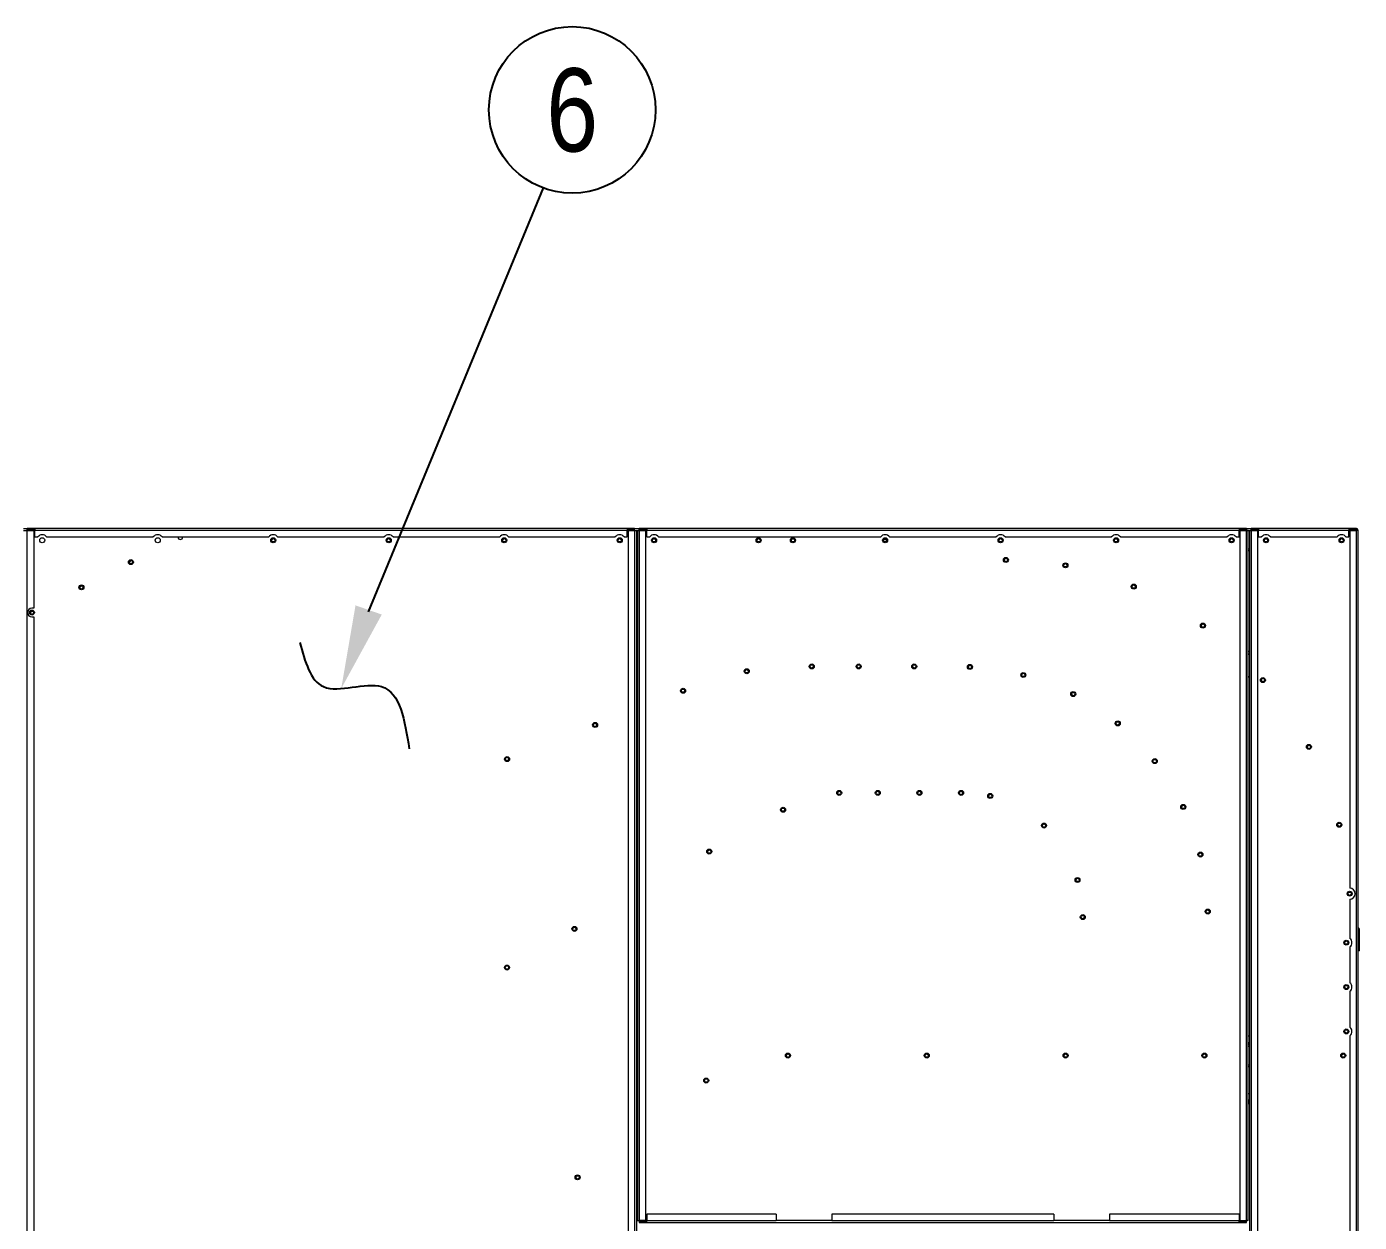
# Model space of a CAD drawing. Header units: millimetres. Extents: x 68455 to 97862, y 44247 to 65042.
# Drawn here: x 81150 to 83550, y 52979 to 55134 of the extents above; entities that cross this region are included whole.
import ezdxf
from ezdxf.enums import TextEntityAlignment as Align

# ---------------------------------------------------------------- set-up
doc = ezdxf.new("R2010")
doc.units = ezdxf.units.MM
doc.layers.add('냉각탑_dim', color=1, linetype='Continuous')
doc.layers.add('냉각탑_text', color=3, linetype='Continuous')
doc.styles.get("Standard").update_dxf_attribs({"font": 'arial.ttf'})

# ---------------------------------------------------------------- blocks, each defined once
blk = doc.blocks.new('SJMO 125_ S')
at = {"color": 7, "lineweight": 20, "ltscale": 0.004778}
for p, q in [((81144.8, 54229.4), (81153.4, 54229.4)), ((81144.8, 54226.3), (81153.4, 54226.3))]:
    blk.add_line(p, q, dxfattribs=at)
at = {"color": 7, "lineweight": 20, "ltscale": 0.001722}
for p, q in [((81153.4, 54226.3), (81150.3, 54226.3)), ((81164.9, 54229.4), (81164.9, 54226.3)), ((82231.7, 54229.4), (82231.7, 54226.3)), ((82245.2, 54226.3), (82248.3, 54226.3)), ((82250.3, 54226.3), (82253.4, 54226.3)), ((82266.9, 54229.4), (82266.9, 54226.3)), ((83333.7, 54229.4), (83333.7, 54226.3)), ((83350.3, 54226.3), (83347.2, 54226.3)), ((83352.3, 54226.3), (83355.4, 54226.3)), ((83368.9, 54229.4), (83368.9, 54226.3)), ((83531.7, 54229.4), (83531.7, 54226.3)), ((83548.3, 54226.3), (83545.2, 54226.3)), ((82250.3, 52982.5), (82253.4, 52982.5)), ((82266.9, 52979.4), (82266.9, 52982.5)), ((83333.7, 52979.4), (83333.7, 52982.5)), ((83350.3, 52982.5), (83347.2, 52982.5))]:
    blk.add_line(p, q, dxfattribs=at)
at = {"color": 7, "lineweight": 20, "ltscale": 0.0075}
for p, q in [((81164.9, 54229.4), (81151.4, 54229.4)), ((81151.4, 54227.8), (81164.9, 54227.8)), ((81151.4, 54226.3), (81164.9, 54226.3)), ((82245.2, 54229.4), (82231.7, 54229.4)), ((82231.7, 54227.8), (82245.2, 54227.8)), ((82231.7, 54226.3), (82245.2, 54226.3)), ((82266.9, 54229.4), (82253.4, 54229.4)), ((82253.4, 54227.8), (82266.9, 54227.8)), ((82253.4, 54226.3), (82266.9, 54226.3)), ((83347.2, 54229.4), (83333.7, 54229.4)), ((83333.7, 54227.8), (83347.2, 54227.8)), ((83333.7, 54226.3), (83347.2, 54226.3)), ((83368.9, 54229.4), (83355.4, 54229.4)), ((83355.4, 54227.8), (83368.9, 54227.8)), ((83355.4, 54226.3), (83368.9, 54226.3)), ((83545.2, 54229.4), (83531.7, 54229.4)), ((83531.7, 54227.8), (83545.2, 54227.8)), ((83531.7, 54226.3), (83545.2, 54226.3)), ((82266.9, 52981), (82253.4, 52981)), ((82253.4, 52979.4), (82266.9, 52979.4)), ((83347.2, 52981), (83333.7, 52981)), ((83333.7, 52979.4), (83347.2, 52979.4))]:
    blk.add_line(p, q, dxfattribs=at)
at = {"color": 7, "lineweight": 20, "ltscale": 0.000888889}
for p, q in [((81151.4, 54229.4), (81151.4, 54227.8)), ((82245.2, 54227.8), (82245.2, 54229.4)), ((82253.4, 54229.4), (82253.4, 54227.8)), ((83347.2, 54227.8), (83347.2, 54229.4)), ((83355.4, 54229.4), (83355.4, 54227.8)), ((83545.2, 54227.8), (83545.2, 54229.4)), ((83550.4, 53468.5), (83548.8, 53468.5)), ((82253.4, 52981), (82253.4, 52979.4)), ((82266.9, 52982.5), (82265.3, 52982.5)), ((83335.3, 52982.5), (83333.7, 52982.5)), ((83347.2, 52979.4), (83347.2, 52981))]:
    blk.add_line(p, q, dxfattribs=at)
at = {"color": 7, "lineweight": 20, "ltscale": 0.000833333}
for p, q in [((81151.4, 54226.3), (81151.4, 54227.8)), ((82245.2, 54226.3), (82245.2, 54227.8)), ((82253.4, 54226.3), (82253.4, 54227.8)), ((83347.2, 54226.3), (83347.2, 54227.8)), ((83355.4, 54226.3), (83355.4, 54227.8)), ((83545.2, 54226.3), (83545.2, 54227.8)), ((82253.4, 52982.5), (82253.4, 52981)), ((83347.2, 52982.5), (83347.2, 52981))]:
    blk.add_line(p, q, dxfattribs=at)
at = {"color": 7, "lineweight": 20}
for p, q in [((81151.4, 51984.5), (81151.4, 54226.3)), ((82231.7, 54229.4), (81164.9, 54229.4)), ((82231.7, 54226.3), (81164.9, 54226.3)), ((82233.3, 54226.3), (82233.3, 51984.5)), ((82245.2, 54226.3), (82245.2, 51984.5)), ((82248.3, 54226.3), (82248.3, 51984.5)), ((82250.3, 54226.3), (82250.3, 52982.5)), ((82253.4, 54226.3), (82253.4, 52982.5)), ((82265.3, 52982.5), (82265.3, 54226.3)), ((83333.7, 54229.4), (82266.9, 54229.4)), ((83333.7, 54226.3), (82266.9, 54226.3)), ((83335.3, 54226.3), (83335.3, 52982.5)), ((83347.2, 52982.5), (83347.2, 54226.3)), ((83350.3, 52982.5), (83350.3, 54226.3)), ((83352.3, 54226.3), (83352.3, 51984.5)), ((83355.4, 54226.3), (83355.4, 51984.5)), ((83367.3, 51984.5), (83367.3, 54226.3)), ((83545.2, 51984.5), (83545.2, 54226.3)), ((83548.3, 51984.5), (83548.3, 54226.3)), ((81163.3, 54070.2), (81163.3, 51984.5)), ((83533.3, 53315.7), (83533.3, 51984.5)), ((82266.9, 52979.4), (83333.7, 52979.4))]:
    blk.add_line(p, q, dxfattribs=at)
at = {"color": 7, "lineweight": 20, "ltscale": 0.006611}
for p, q in [((81163.3, 54226.3), (81151.4, 54226.3)), ((81164.9, 54214.4), (81164.9, 54226.3)), ((82231.7, 54214.4), (82231.7, 54226.3)), ((82245.2, 54226.3), (82233.3, 54226.3)), ((82265.3, 54226.3), (82253.4, 54226.3)), ((82266.9, 54214.4), (82266.9, 54226.3)), ((83333.7, 54214.4), (83333.7, 54226.3)), ((83335.3, 54226.3), (83347.2, 54226.3)), ((83367.3, 54226.3), (83355.4, 54226.3)), ((83368.9, 54214.4), (83368.9, 54226.3)), ((83531.7, 54214.4), (83531.7, 54226.3)), ((83533.3, 54226.3), (83545.2, 54226.3)), ((82266.9, 52994.4), (82266.9, 52982.5)), ((82500.3, 52994.4), (82500.3, 52982.5)), ((82600.3, 52994.4), (82600.3, 52982.5)), ((83000.3, 52994.4), (83000.3, 52982.5)), ((83100.3, 52994.4), (83100.3, 52982.5)), ((83333.7, 52994.4), (83333.7, 52982.5)), ((82265.3, 52982.5), (82253.4, 52982.5)), ((83335.3, 52982.5), (83347.2, 52982.5))]:
    blk.add_line(p, q, dxfattribs=at)
at = {"color": 7, "lineweight": 20, "ltscale": 0.077863}
blk.add_line((81163.3, 54226.3), (81163.3, 54086.2), dxfattribs=at)
at = {"color": 7, "lineweight": 20, "ltscale": 0.004556}
for p, q in [((82245.2, 54229.4), (82253.4, 54229.4)), ((82245.2, 54226.3), (82253.4, 54226.3)), ((83347.2, 54229.4), (83355.4, 54229.4)), ((83347.2, 54226.3), (83355.4, 54226.3))]:
    blk.add_line(p, q, dxfattribs=at)
at = {"color": 7, "lineweight": 20, "ltscale": 0.090444}
for p, q in [((83531.7, 54229.4), (83368.9, 54229.4)), ((83531.7, 54226.3), (83368.9, 54226.3))]:
    blk.add_line(p, q, dxfattribs=at)
at = {"color": 7, "lineweight": 20, "ltscale": 0.358199}
blk.add_line((83533.3, 54226.3), (83533.3, 53581.5), dxfattribs=at)
at = {"color": 7, "lineweight": 20, "ltscale": 0.003}
for p, q in [((81164.9, 54214.4), (81170.3, 54214.4)), ((82226.3, 54214.4), (82231.7, 54214.4)), ((82266.9, 54214.4), (82272.3, 54214.4)), ((83328.3, 54214.4), (83333.7, 54214.4)), ((83368.9, 54214.4), (83374.3, 54214.4)), ((83526.3, 54214.4), (83531.7, 54214.4))]:
    blk.add_line(p, q, dxfattribs=at)
at = {"color": 7, "lineweight": 20, "ltscale": 0.106667}
for p, q in [((81186.3, 54214.4), (81378.3, 54214.4)), ((81394.3, 54214.4), (81586.3, 54214.4)), ((81602.3, 54214.4), (81794.3, 54214.4)), ((81810.3, 54214.4), (82002.3, 54214.4)), ((82018.3, 54214.4), (82210.3, 54214.4)), ((82704.3, 54214.4), (82896.3, 54214.4)), ((82912.3, 54214.4), (83104.3, 54214.4)), ((83120.3, 54214.4), (83312.3, 54214.4))]:
    blk.add_line(p, q, dxfattribs=at)
at = {"color": 7, "lineweight": 20, "ltscale": 0.222222}
for p, q in [((82288.3, 54214.4), (82688.3, 54214.4)), ((83000.3, 52994.4), (82600.3, 52994.4)), ((82600.3, 52982.5), (83000.3, 52982.5))]:
    blk.add_line(p, q, dxfattribs=at)
at = {"color": 7, "lineweight": 20, "ltscale": 0.003101}
blk.add_line((82699, 54209.5), (82693.5, 54209.5), dxfattribs=at)
at = {"color": 7, "lineweight": 20, "ltscale": 0.066667}
blk.add_line((83390.3, 54214.4), (83510.3, 54214.4), dxfattribs=at)
at = {"color": 7, "lineweight": 20, "ltscale": 0.00282}
for p, q in [((81339.4, 54171.6), (81334.9, 54169.3)), ((81250.4, 54126.2), (81245.8, 54123.9)), ((81161.3, 54080.7), (81156.8, 54078.4))]:
    blk.add_line(p, q, dxfattribs=at)
at = {"color": 7, "lineweight": 20, "ltscale": 0.001111}
for p, q in [((82250.3, 54192.5), (82248.3, 54192.5)), ((82250.3, 54189.4), (82248.3, 54189.4)), ((82250.3, 54188.1), (82248.3, 54188.1)), ((82250.3, 54184.6), (82248.3, 54184.6)), ((82248.3, 54184.2), (82250.3, 54184.2)), ((82248.3, 54181.1), (82250.3, 54181.1)), ((82248.3, 54172.2), (82250.3, 54172.2)), ((83352.3, 54192.5), (83350.3, 54192.5)), ((83352.3, 54189.4), (83350.3, 54189.4)), ((83352.3, 53315), (83350.3, 53315)), ((82250.3, 53305.2), (82248.3, 53305.2)), ((83350.3, 53303.5), (83352.3, 53303.5)), ((83352.3, 53302), (83350.3, 53302)), ((83352.3, 53300), (83350.3, 53300)), ((83350.3, 53300), (83352.3, 53300)), ((83350.3, 53296.9), (83352.3, 53296.9)), ((83350.3, 53263.1), (83352.3, 53263.1)), ((83350.3, 53260), (83352.3, 53260)), ((83350.3, 53211.4), (83352.3, 53211.4)), ((83350.3, 53199.9), (83352.3, 53199.9)), ((83352.3, 53198.4), (83350.3, 53198.4)), ((83352.3, 53196.4), (83350.3, 53196.4)), ((83352.3, 53196.4), (83350.3, 53196.4)), ((83352.3, 53194.8), (83350.3, 53194.8)), ((83350.3, 53193.3), (83352.3, 53193.3)), ((82248.3, 53004.4), (82250.3, 53004.4))]:
    blk.add_line(p, q, dxfattribs=at)
at = {"color": 7, "lineweight": 20, "ltscale": 0.001952}
for p, q in [((81163.3, 54086.2), (81159.7, 54086.2)), ((81159.7, 54070.2), (81163.3, 54070.2))]:
    blk.add_line(p, q, dxfattribs=at)
at = {"color": 7, "lineweight": 20, "ltscale": 0.001687}
for p, q in [((83350.3, 54009.2), (83352.3, 54006.9)), ((83350.3, 54004.5), (83352.3, 54002.2)), ((83350.3, 53963.7), (83352.3, 53961.4))]:
    blk.add_line(p, q, dxfattribs=at)
at = {"color": 7, "lineweight": 20, "ltscale": 0.001192}
for p, q in [((82250.3, 53921.4), (82248.3, 53920.6)), ((82250.3, 53918.1), (82248.3, 53917.3)), ((82250.3, 53889.2), (82248.3, 53888.5)), ((82250.3, 53887.5), (82248.3, 53886.7))]:
    blk.add_line(p, q, dxfattribs=at)
at = {"color": 7, "lineweight": 20, "ltscale": 0.001281}
for p, q in [((82248.3, 53589.5), (82250.3, 53590.7)), ((82248.3, 53585.9), (82250.3, 53587.1)), ((82248.3, 53554.9), (82250.3, 53556.1)), ((82250.3, 53554.2), (82248.3, 53553.1))]:
    blk.add_line(p, q, dxfattribs=at)
at = {"color": 7, "lineweight": 20, "ltscale": 0.039152}
blk.add_line((83533.3, 53561.6), (83533.3, 53491.1), dxfattribs=at)
at = {"color": 7, "lineweight": 20, "ltscale": 0.021671}
for p, q in [((83548.8, 53468.5), (83548.8, 53507.5)), ((83550.4, 53468.5), (83550.4, 53507.5))]:
    blk.add_line(p, q, dxfattribs=at)
at = {"color": 7, "lineweight": 20, "ltscale": 0.035907}
for p, q in [((83533.3, 53475.7), (83533.3, 53411.1)), ((83533.3, 53395.7), (83533.3, 53331.1))]:
    blk.add_line(p, q, dxfattribs=at)
at = {"color": 7, "lineweight": 20, "ltscale": 0.001391}
for p, q in [((82248.3, 53165.2), (82250.3, 53166.7)), ((82248.3, 53161.3), (82250.3, 53162.8)), ((82248.3, 53119), (82250.3, 53120.5)), ((82250.3, 53120.5), (82248.3, 53119)), ((82248.3, 53115.1), (82250.3, 53116.6))]:
    blk.add_line(p, q, dxfattribs=at)
at = {"color": 7, "lineweight": 20, "ltscale": 0.129667}
for p, q in [((82500.3, 52994.4), (82266.9, 52994.4)), ((83333.7, 52994.4), (83100.3, 52994.4)), ((82266.9, 52982.5), (82500.3, 52982.5)), ((83100.3, 52982.5), (83333.7, 52982.5))]:
    blk.add_line(p, q, dxfattribs=at)
at = {"color": 7, "lineweight": 20, "ltscale": 0.055556}
for p, q in [((82600.3, 52982.5), (82500.3, 52982.5)), ((83100.3, 52982.5), (83000.3, 52982.5))]:
    blk.add_line(p, q, dxfattribs=at)
at = {"color": 7, "lineweight": 20}
for centre, radius in [((81178.3, 54208.4), 4.5), ((81386.3, 54208.4), 4.5), ((81594.3, 54208.4), 4.5), ((81594.3, 54208.4), 3), ((81802.3, 54208.4), 4.5), ((81802.3, 54208.4), 3), ((82010.3, 54208.4), 4.5), ((82010.3, 54208.4), 3), ((82218.3, 54208.4), 4.5), ((82218.3, 54208.4), 3), ((82280.3, 54208.4), 4.5), ((82280.3, 54208.4), 3), ((82468.3, 54208.4), 4.5), ((82468.3, 54208.4), 3), ((82530.3, 54208.4), 4.5), ((82530.3, 54208.4), 3), ((82696.3, 54208.4), 4.5), ((82696.3, 54208.4), 3), ((82904.3, 54208.4), 4.5), ((82904.3, 54208.4), 3), ((83112.3, 54208.4), 4.5), ((83112.3, 54208.4), 3), ((83320.3, 54208.4), 4.5), ((83320.3, 54208.4), 3), ((83382.3, 54208.4), 4.5), ((83382.3, 54208.4), 3), ((83518.3, 54208.4), 4.5), ((83518.3, 54208.4), 3), ((81337.9, 54169), 4.5), ((81337.9, 54169), 3), ((82913.8, 54173), 4.5), ((82913.8, 54173), 3), ((83021, 54163.3), 4.5), ((83021, 54163.3), 3), ((81248.8, 54123.6), 4.5), ((81248.8, 54123.6), 3), ((83144.1, 54124.9), 4.5), ((83144.1, 54124.9), 3), ((81159.7, 54078.2), 4.5), ((81159.7, 54078.2), 3), ((83268.7, 54054.7), 4.5), ((83268.7, 54054.7), 3), ((82564.2, 53981), 4.5), ((82564.2, 53981), 3), ((82648.7, 53981), 4.5), ((82648.7, 53981), 3), ((82748.7, 53981), 4.5), ((82748.7, 53981), 3), ((82849.1, 53980.2), 4.5), ((82849.1, 53980.2), 3), ((82447.1, 53972.5), 4.5), ((82447.1, 53972.5), 3), ((82945.2, 53965.7), 4.5), ((82945.2, 53965.7), 3), ((83376.6, 53956.4), 4.5), ((83376.6, 53956.4), 3), ((82332.4, 53937.2), 4.5), ((82332.4, 53937.2), 3), ((83035, 53931.3), 4.5), ((83035, 53931.3), 3), ((83115.2, 53878.4), 4.5), ((82174, 53875.7), 4.5), ((82174, 53875.7), 3), ((83115.2, 53878.4), 3), ((83459.5, 53836.2), 4.5), ((83459.5, 53836.2), 3), ((82015.5, 53814.1), 4.5), ((82015.5, 53814.1), 3), ((83181.8, 53810.4), 4.5), ((83181.8, 53810.4), 3), ((82613.6, 53753.3), 4.5), ((82613.6, 53753.3), 3), ((82683.1, 53753.3), 4.5), ((82683.1, 53753.3), 3), ((82758.1, 53753.3), 4.5), ((82758.1, 53753.3), 3), ((82833.1, 53753.3), 4.5), ((82833.1, 53753.3), 3), ((82885.6, 53747.7), 4.5), ((82885.6, 53747.7), 3), ((82512.5, 53722.8), 4.5), ((82512.5, 53722.8), 3), ((83233.2, 53727.9), 4.5), ((83233.2, 53727.9), 3), ((82982.4, 53694.4), 4.5), ((82982.4, 53694.4), 3), ((83514.2, 53695.8), 4.5), ((83514.2, 53695.8), 3), ((82379.6, 53647.6), 4.5), ((82379.6, 53647.6), 3), ((83264.1, 53642.2), 4.5), ((83264.1, 53642.2), 3), ((83042.8, 53596.3), 4.5), ((83042.8, 53596.3), 3), ((83532.9, 53571.6), 4.5), ((83532.9, 53571.6), 3), ((83052.3, 53529.4), 4.5), ((83052.3, 53529.4), 3), ((83277.3, 53539.4), 4.5), ((83277.3, 53539.4), 3), ((82136.8, 53508.2), 4.5), ((82136.8, 53508.2), 3), ((83526.9, 53483.4), 4.5), ((83526.9, 53483.4), 3), ((82015.3, 53438.6), 4.5), ((82015.3, 53438.6), 3), ((83526.9, 53403.4), 4.5), ((83526.9, 53403.4), 3), ((83526.9, 53323.4), 4.5), ((83526.9, 53323.4), 3), ((82521.3, 53280), 4.5), ((82521.3, 53280), 3), ((82771.3, 53280), 4.5), ((82771.3, 53280), 3), ((83021.3, 53280), 4.5), ((83021.3, 53280), 3), ((83271.3, 53280), 4.5), ((83271.3, 53280), 3), ((83521.3, 53280), 4.5), ((83521.3, 53280), 3), ((82374.1, 53235), 4.5), ((82374.1, 53235), 3), ((82142.5, 53060.5), 4.5), ((82142.5, 53060.4), 3)]:
    blk.add_circle(centre, radius, dxfattribs=at)
for centre, radius, start, end in [((81178.3, 54208.4), 10, 36.8699, 143.1301), ((81386.3, 54208.4), 10, 36.8699, 143.1301), ((81445.2, 54226.3), 3.1, 89.7398, 90), ((81453.4, 54226.3), 3.1, 90, 90.2602), ((81594.3, 54208.4), 10, 36.8699, 143.1301), ((81802.3, 54208.4), 10, 36.8699, 143.1301), ((82010.3, 54208.4), 10, 36.8699, 143.1301), ((82218.3, 54208.4), 10, 36.8699, 143.1301), ((82280.3, 54208.4), 10, 36.8696, 143.1304), ((82495.2, 54226.3), 3.1, 89.7398, 90), ((82503.4, 54226.3), 3.1, 90, 90.2602), ((82696.3, 54208.4), 10, 36.8696, 143.1304), ((82904.3, 54208.4), 10, 36.8696, 143.1304), ((83112.3, 54208.4), 10, 36.8696, 143.1304), ((83320.3, 54208.4), 10, 36.8696, 143.1304), ((83382.3, 54208.4), 10, 36.8696, 143.1304), ((83518.3, 54208.4), 10, 36.8696, 143.1304), ((83545.2, 54226.3), 3.1, 0, 90), ((83545.2, 54226.3), 1.5, 0, 90), ((81427, 54214.5), 4.5, 180.735, 359.265), ((83545.2, 54192.5), 3.1, 359.747, 0), ((81159.7, 54078.2), 8, 90, 270), ((82447.1, 53972.5), 3, 202.5, 208.6541), ((83532.9, 53571.6), 10, 272.2937, 87.7063), ((82893.3, 53534.4), 655, 0, 0.0786), ((83549.4, 53511.6), 1.5, 222.8317, 242.8371), ((83547.3, 53507.5), 1.5, 0, 48.1912), ((83547.3, 53507.5), 3.1, 0, 62.8371), ((83526.9, 53483.4), 10, 309.7935, 50.2065), ((83526.9, 53403.4), 10, 309.7935, 50.2065), ((83526.9, 53323.4), 10, 309.7935, 50.2065)]:
    blk.add_arc(centre, radius, start, end, dxfattribs=at)
at = {"layer": '냉각탑_dim', "lineweight": -3}
blk.add_spline([(81642.5, 54024.3), (81684.8, 53944.7), (81789.4, 53944.7), (81839.2, 53832.7)], degree=3, dxfattribs=at)
blk.add_solid([(81789.8, 54074.6), (81716.8, 53941.2), (81742.5, 54091.1)], dxfattribs=at)

msp = doc.modelspace()

# ---------------------------------------------------------------- linework, layer by layer
at = {"layer": '냉각탑_dim', "linetype": 'ByBlock', "lineweight": -3}
msp.add_lwpolyline([(81765.9, 54079.5), (82080.8, 54843.2)], dxfattribs=at)
msp.add_circle((82132.8, 54983.9), 150, dxfattribs=at)

# ---------------------------------------------------------------- block references
msp.add_blockref('SJMO 125_ S', (0, 0))

# ---------------------------------------------------------------- texts
at = {"layer": '냉각탑_text', "width": 0.8}
msp.add_text('6', height=150, dxfattribs=at).set_placement((82132.8, 54983.9), align=Align.MIDDLE_CENTER)

doc.saveas('drawing.dxf')
